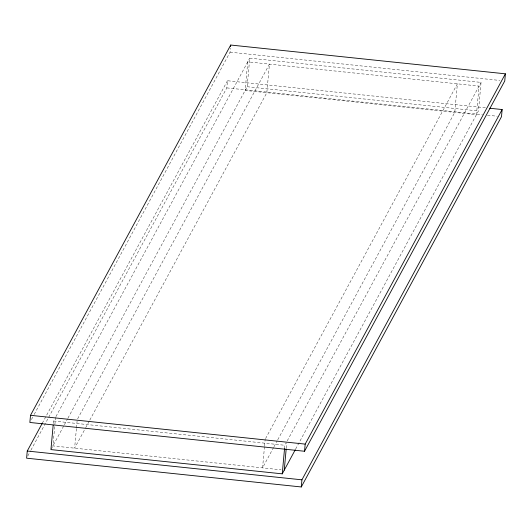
<?xml version="1.0" encoding="UTF-8"?>
<svg xmlns="http://www.w3.org/2000/svg" width="532" height="532" viewBox="0 0 532 532"><rect width="100%" height="100%" fill="white"/><g stroke="black" fill="none" stroke-linecap="round" stroke-linejoin="round"><path stroke-width="0.4" stroke-dasharray="2.66 2" d="M53.32 423.479L53.546 421.031L54.543 419.183M55.547 417.327L52.941 445.902L281.036 469.809M76.415 428.579L74.626 448.17L85.28 428.466M76.488 427.768L77.08 421.231M30.942 450.139L226.812 87.893L227.463 80.744L487.292 107.983M34.201 414.428L230.07 52.176L230.429 48.206M67.936 418.165L247.147 86.723L249.754 58.154L481.061 82.4L478.454 110.969L295.692 448.981M264.497 446.647L262.562 467.874L273.614 447.432M264.577 445.829L265.169 439.299M284.553 448.543L284.853 445.277L286.189 442.81M286.263 448.104L286.708 443.209M31.435 419.542L33.809 415.159M42.261 423.279L227.463 80.744M27.784 455.984L30.55 450.87M55.94 416.596L249.754 58.154M51.271 448.988L63.993 425.46M64.385 424.729L67.544 418.89M77.625 418.87L269.438 64.126L266.831 92.701L89.622 420.433M85.679 427.735L89.23 421.164M265.568 438.574L457.374 83.83L454.767 112.398L277.564 440.137M274.007 446.707L277.165 440.868M287.247 440.842L481.061 82.4M230.07 52.176L499.801 80.452M247.147 86.723L478.454 110.969M226.812 87.893L482.517 114.693M487.472 115.211L497.367 116.249M53.546 421.031L284.853 445.277M247.752 61.852L245.146 90.427L476.453 114.673L479.059 86.098L247.752 61.852"/><path stroke-width="0.8" d="M42.261 423.279L27.252 451.03L26.6 458.178L301.278 486.966L501.49 116.681L502.142 109.539L489.773 108.242M30.51 415.319L29.858 422.461L304.537 451.256L504.748 80.97L505.4 73.822L230.722 45.034L30.51 415.319L305.188 444.107L505.4 73.822M53.173 425.115L50.939 449.6L282.246 473.846L295.3 449.706M230.575 46.617L230.722 45.034M282.246 473.846L284.553 448.543M284.248 470.148L286.183 448.922M301.278 486.966L301.93 479.824L502.142 109.539M304.537 451.256L305.188 444.107M27.252 451.03L301.93 479.824"/></g></svg>
